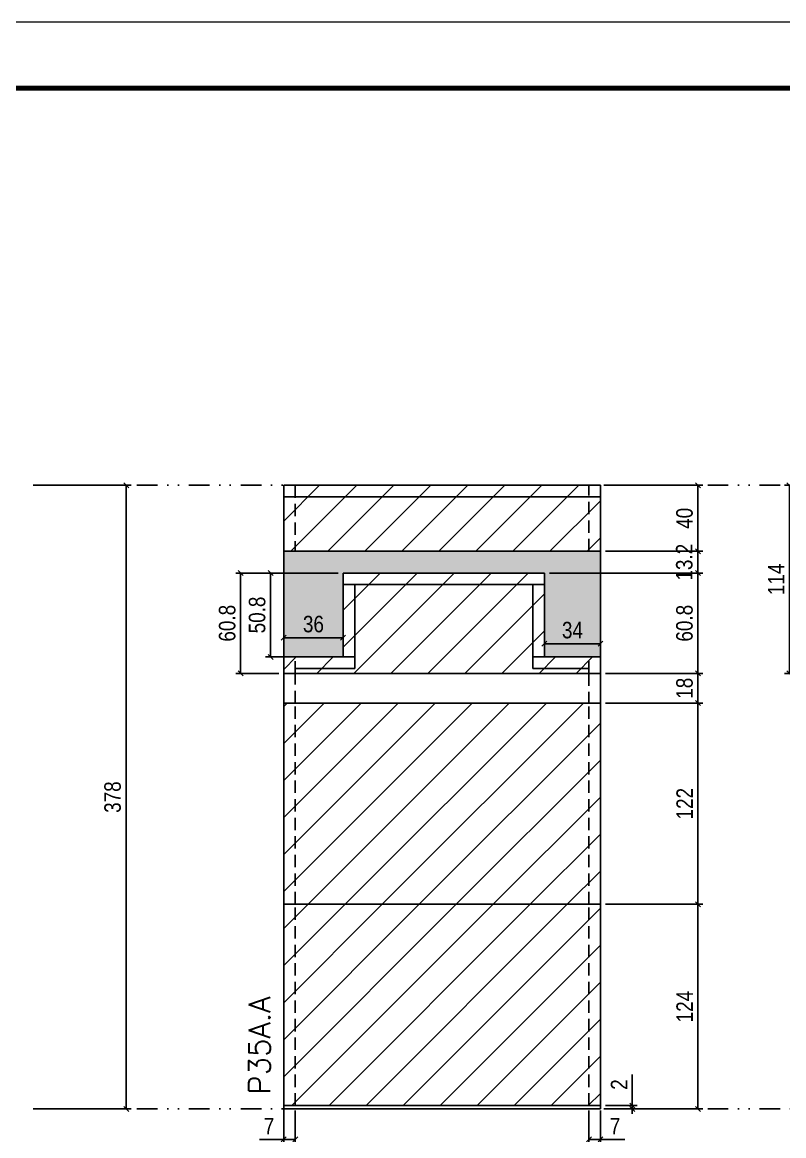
# Model space of a CAD drawing. Extents: x 2949 to 9203, y -16089 to 12527.
# Drawn here: x 3316 to 3778, y -7674 to -6999 of the extents above; entities that cross this region are included whole.
import ezdxf

# ---------------------------------------------------------------- set-up
doc = ezdxf.new("R2010")
doc.units = 0
for name, pattern in [('DASHED', [0.75, 0.5, -0.25]), ('DIVIDE2', [0.625, 0.25, -0.125, 0, -0.125, 0, -0.125]), ('HIDDEN', [0.375, 0.25, -0.125])]:
    doc.linetypes.add(name, pattern=pattern)
for name, color, linetype in [('COTA', 241, 'Continuous'), ('Nível', 160, 'Continuous'), ('Painéis', 200, 'Continuous'), ('Romaneio', 10, 'Continuous'), ('SARR_2.2x7', 40, 'Continuous'), ('Sarrafo de Pressão', 42, 'HIDDEN')]:
    doc.layers.add(name, color=color, linetype=linetype)
for name, color, linetype, lineweight in [('Folhas', 255, 'Continuous', 9), ('Hachura', 251, 'Continuous', 9), ('SARRAFO DE PRESSAO', 251, 'DASHED', 9), ('Texto Seção', 7, 'Continuous', 15)]:
    doc.layers.add(name, color=color, linetype=linetype, lineweight=lineweight)
doc.styles.add('COTA TECNICA', font='techl___.ttf', dxfattribs={"height": 10})
doc.styles.add('COTA TECNICA-50', font='techl___.ttf', dxfattribs={"height": 10})
doc.styles.add('REGUA-120', font='ROMANS.shx', dxfattribs={"height": 15})
doc.dimstyles.new('COTA PAINEL-50', dxfattribs={"dimtxt": 10, "dimasz": 3, "dimexe": 3, "dimexo": 3, "dimgap": 3, "dimtad": 1, "dimdec": 1, "dimzin": 12, "dimdsep": 46, "dimtxsty": 'COTA TECNICA-50', "dimblk1": 'OBLIQUE', "dimblk2": 'OBLIQUE', "dimsah": 1, "dimcen": 0.9, "dimclrd": 4, "dimclre": 4, "dimclrt": 240, "dimadec": 1, "dimazin": 3, "dimtfac": 1, "dimtdec": 1, "dimtmove": 0, "dimatfit": 3, "dimfxl": 1, "dimtolj": 1, "dimtzin": 12, "dimarcsym": 0})
doc.dimstyles.new('PAINEL', dxfattribs={"dimtxt": 10, "dimasz": 3, "dimexe": 3, "dimexo": 3, "dimgap": 3, "dimtad": 1, "dimdec": 1, "dimzin": 12, "dimdsep": 46, "dimtxsty": 'COTA TECNICA', "dimblk1": 'OBLIQUE', "dimblk2": 'OBLIQUE', "dimsah": 1, "dimcen": 0.9, "dimclrd": 4, "dimclre": 4, "dimclrt": 240, "dimadec": 1, "dimazin": 3, "dimtfac": 1, "dimtdec": 1, "dimtmove": 0, "dimatfit": 3, "dimfxl": 1, "dimtolj": 1, "dimtzin": 12, "dimarcsym": 0})

# ---------------------------------------------------------------- blocks, each defined once
blk = doc.blocks.new('9999999999')
at = {"layer": 'Folhas'}
blk.add_lwpolyline([(98138.98, 34190.21), (99623.98, 34190.21), (99623.98, 35240.21), (98138.98, 35240.21)], close=True, dxfattribs=at)
at = {"layer": 'Folhas', "color": 30, "const_width": 3}
blk.add_lwpolyline([(98213.98, 34230.21), (99583.98, 34230.21), (99583.98, 35200.21), (98213.98, 35200.21)], close=True, dxfattribs=at)
blk = doc.blocks.new('_Oblique')
at = {"color": 0, "linetype": 'ByBlock', "lineweight": -2}
blk.add_line((-0.5, -0.5), (0.5, 0.5), dxfattribs=at)
blk = doc.blocks.new('*D2102')
at = {"layer": 'COTA', "color": 4, "linetype": 'ByBlock', "lineweight": -2, "transparency": 16777216}
for p, q in [((3325.9, -7279.76), (3382.33, -7279.76)), ((3379.33, -7279.76), (3379.33, -7657.76)), ((3325.9, -7657.76), (3382.33, -7657.76))]:
    blk.add_line(p, q, dxfattribs=at)
at = {"layer": 'Defpoints', "color": 0, "linetype": 'ByBlock', "transparency": 16777216}
for p in [(3322.9, -7279.76), (3322.9, -7657.76), (3379.33, -7657.76)]:
    blk.add_point(p, dxfattribs=at)
at = {"layer": 'COTA', "color": 4, "linetype": 'ByBlock', "lineweight": -2, "transparency": 16777216, "xscale": 3, "yscale": 3, "zscale": 3}
for p, rotation in [((3379.33, -7279.76), 90), ((3379.33, -7657.76), 270)]:
    blk.add_blockref('_Oblique', p, dxfattribs=dict(at, rotation=rotation))
at = {"layer": 'COTA', "color": 240, "linetype": 'ByBlock', "transparency": 16777216, "insert": (3371.08, -7468.76), "char_height": 10, "attachment_point": 5, "rotation": 90, "style": 'COTA TECNICA'}
blk.add_mtext('\\A1;378', dxfattribs=at)
blk = doc.blocks.new('*D2079')
at = {"layer": 'COTA', "color": 4, "lineweight": -2, "transparency": 16777216}
for p, q in [((3474.77, -7658.76), (3474.77, -7712.93)), ((3666.77, -7658.76), (3666.77, -7712.93)), ((3666.77, -7709.93), (3474.77, -7709.93))]:
    blk.add_line(p, q, dxfattribs=at)
at = {"layer": 'Defpoints', "color": 0, "transparency": 16777216}
for p in [(3474.77, -7655.76), (3666.77, -7655.76), (3474.77, -7709.93)]:
    blk.add_point(p, dxfattribs=at)
at = {"layer": 'COTA', "color": 4, "lineweight": -2, "transparency": 16777216, "xscale": 3, "yscale": 3, "zscale": 3, "rotation": 180}
blk.add_blockref('_Oblique', (3474.77, -7709.93), dxfattribs=at)
at = {"layer": 'COTA', "color": 4, "lineweight": -2, "transparency": 16777216, "xscale": 3, "yscale": 3, "zscale": 3}
blk.add_blockref('_Oblique', (3666.77, -7709.93), dxfattribs=at)
at = {"layer": 'COTA', "color": 240, "transparency": 16777216, "insert": (3570.77, -7701.85), "char_height": 10, "attachment_point": 5, "style": 'COTA TECNICA'}
blk.add_mtext('\\A1;192', dxfattribs=at)
blk = doc.blocks.new('*D2080')
at = {"layer": 'COTA', "color": 4, "lineweight": -2, "transparency": 16777216}
for p, q in [((3474.77, -7660.76), (3474.77, -7679.27)), ((3481.77, -7658.76), (3481.77, -7679.27)), ((3474.77, -7676.27), (3460.04, -7676.27)), ((3481.77, -7676.27), (3474.77, -7676.27))]:
    blk.add_line(p, q, dxfattribs=at)
at = {"layer": 'Defpoints', "color": 0, "transparency": 16777216}
for p in [(3474.77, -7657.76), (3481.77, -7655.76), (3474.77, -7676.27)]:
    blk.add_point(p, dxfattribs=at)
at = {"layer": 'COTA', "color": 4, "lineweight": -2, "transparency": 16777216, "xscale": 3, "yscale": 3, "zscale": 3, "rotation": 180}
blk.add_blockref('_Oblique', (3474.77, -7676.27), dxfattribs=at)
at = {"layer": 'COTA', "color": 4, "lineweight": -2, "transparency": 16777216, "xscale": 3, "yscale": 3, "zscale": 3}
blk.add_blockref('_Oblique', (3481.77, -7676.27), dxfattribs=at)
at = {"layer": 'COTA', "color": 240, "transparency": 16777216, "insert": (3465.9, -7668.2), "char_height": 10, "attachment_point": 5, "style": 'COTA TECNICA-50'}
blk.add_mtext('\\A1;7', dxfattribs=at)
blk = doc.blocks.new('*D2081')
at = {"layer": 'COTA', "color": 4, "lineweight": -2, "transparency": 16777216}
for p, q in [((3659.77, -7658.76), (3659.77, -7679.27)), ((3666.77, -7660.76), (3666.77, -7679.27)), ((3659.77, -7676.27), (3666.77, -7676.27)), ((3666.77, -7676.27), (3681.5, -7676.27))]:
    blk.add_line(p, q, dxfattribs=at)
at = {"layer": 'Defpoints', "color": 0, "transparency": 16777216}
for p in [(3659.77, -7655.76), (3666.77, -7657.76), (3666.77, -7676.27)]:
    blk.add_point(p, dxfattribs=at)
at = {"layer": 'COTA', "color": 4, "lineweight": -2, "transparency": 16777216, "xscale": 3, "yscale": 3, "zscale": 3, "rotation": 180}
blk.add_blockref('_Oblique', (3659.77, -7676.27), dxfattribs=at)
at = {"layer": 'COTA', "color": 4, "lineweight": -2, "transparency": 16777216, "xscale": 3, "yscale": 3, "zscale": 3}
blk.add_blockref('_Oblique', (3666.77, -7676.27), dxfattribs=at)
at = {"layer": 'COTA', "color": 240, "transparency": 16777216, "insert": (3675.63, -7668.2), "char_height": 10, "attachment_point": 5, "style": 'COTA TECNICA-50'}
blk.add_mtext('\\A1;7', dxfattribs=at)
blk = doc.blocks.new('*D2082')
at = {"layer": 'Defpoints', "color": 0, "linetype": 'ByBlock', "transparency": 16777216}
for p in [(3666.77, -7533.76), (3725.82, -7533.76), (3666.77, -7657.76)]:
    blk.add_point(p, dxfattribs=at)
at = {"layer": 'Romaneio', "color": 4, "linetype": 'ByBlock', "lineweight": -2, "transparency": 16777216}
for p, q in [((3669.77, -7533.76), (3728.82, -7533.76)), ((3725.82, -7657.76), (3725.82, -7533.76)), ((3669.77, -7657.76), (3728.82, -7657.76))]:
    blk.add_line(p, q, dxfattribs=at)
at = {"layer": 'Romaneio', "color": 4, "linetype": 'ByBlock', "lineweight": -2, "transparency": 16777216, "xscale": 3, "yscale": 3, "zscale": 3}
for p, rotation in [((3725.82, -7533.76), 90), ((3725.82, -7657.76), 270)]:
    blk.add_blockref('_Oblique', p, dxfattribs=dict(at, rotation=rotation))
at = {"layer": 'Romaneio', "color": 240, "linetype": 'ByBlock', "transparency": 16777216, "insert": (3717.75, -7595.76), "char_height": 10, "attachment_point": 5, "rotation": 90, "style": 'COTA TECNICA'}
blk.add_mtext('\\A1;124', dxfattribs=at)
blk = doc.blocks.new('*D2083')
at = {"layer": 'COTA', "color": 4, "lineweight": -2, "transparency": 16777216}
for p, q in [((3686.03, -7655.76), (3686.03, -7636.96)), ((3669.77, -7655.76), (3689.03, -7655.76)), ((3669.77, -7657.76), (3689.03, -7657.76)), ((3686.03, -7657.76), (3686.03, -7655.76)), ((3686.03, -7657.76), (3686.03, -7660.76))]:
    blk.add_line(p, q, dxfattribs=at)
at = {"layer": 'Defpoints', "color": 0, "transparency": 16777216}
for p in [(3666.77, -7655.76), (3666.77, -7657.76), (3686.03, -7657.76)]:
    blk.add_point(p, dxfattribs=at)
at = {"layer": 'COTA', "color": 4, "lineweight": -2, "transparency": 16777216, "xscale": 3, "yscale": 3, "zscale": 3}
for p, rotation in [((3686.03, -7655.76), 270), ((3686.03, -7657.76), 90)]:
    blk.add_blockref('_Oblique', p, dxfattribs=dict(at, rotation=rotation))
at = {"layer": 'COTA', "color": 240, "transparency": 16777216, "insert": (3678.03, -7643.01), "char_height": 10, "attachment_point": 5, "rotation": 90, "style": 'COTA TECNICA-50'}
blk.add_mtext('\\A1;2', dxfattribs=at)
blk = doc.blocks.new('*D2103')
at = {"layer": 'COTA', "color": 4, "linetype": 'ByBlock', "lineweight": -2, "transparency": 16777216}
for p, q in [((3669.77, -7411.76), (3728.82, -7411.76)), ((3725.82, -7533.76), (3725.82, -7411.76)), ((3669.77, -7533.76), (3728.82, -7533.76))]:
    blk.add_line(p, q, dxfattribs=at)
at = {"layer": 'Defpoints', "color": 0, "linetype": 'ByBlock', "transparency": 16777216}
for p in [(3666.77, -7411.76), (3725.82, -7411.76), (3666.77, -7533.76)]:
    blk.add_point(p, dxfattribs=at)
at = {"layer": 'COTA', "color": 4, "linetype": 'ByBlock', "lineweight": -2, "transparency": 16777216, "xscale": 3, "yscale": 3, "zscale": 3}
for p, rotation in [((3725.82, -7411.76), 90), ((3725.82, -7533.76), 270)]:
    blk.add_blockref('_Oblique', p, dxfattribs=dict(at, rotation=rotation))
at = {"layer": 'COTA', "color": 240, "linetype": 'ByBlock', "transparency": 16777216, "insert": (3717.76, -7472.76), "char_height": 10, "attachment_point": 5, "rotation": 90, "style": 'COTA TECNICA'}
blk.add_mtext('\\A1;122', dxfattribs=at)
blk = doc.blocks.new('*D2118')
at = {"layer": 'COTA', "color": 4, "lineweight": -2, "transparency": 16777216}
for p, q in [((3635.77, -7332.96), (3728.82, -7332.96)), ((3725.82, -7393.76), (3725.82, -7332.96)), ((3669.77, -7393.76), (3728.82, -7393.76))]:
    blk.add_line(p, q, dxfattribs=at)
at = {"layer": 'Defpoints', "color": 0, "transparency": 16777216}
for p in [(3632.77, -7332.96), (3725.82, -7332.96), (3666.77, -7393.76)]:
    blk.add_point(p, dxfattribs=at)
at = {"layer": 'COTA', "color": 4, "lineweight": -2, "transparency": 16777216, "xscale": 3, "yscale": 3, "zscale": 3}
for p, rotation in [((3725.82, -7332.96), 90), ((3725.82, -7393.76), 270)]:
    blk.add_blockref('_Oblique', p, dxfattribs=dict(at, rotation=rotation))
at = {"layer": 'COTA', "color": 240, "transparency": 16777216, "insert": (3717.7, -7363.36), "char_height": 10, "attachment_point": 5, "rotation": 90, "style": 'COTA TECNICA'}
blk.add_mtext('\\A1;60.8', dxfattribs=at)
blk = doc.blocks.new('*D2538')
at = {"layer": 'COTA', "color": 4, "lineweight": -2, "transparency": 16777216}
for p, q in [((3474.77, -7380.76), (3474.77, -7369.15)), ((3510.77, -7380.76), (3510.77, -7369.15)), ((3474.77, -7372.15), (3510.77, -7372.15))]:
    blk.add_line(p, q, dxfattribs=at)
at = {"layer": 'Defpoints', "color": 0, "transparency": 16777216}
for p in [(3510.77, -7372.15), (3474.77, -7383.76), (3510.77, -7383.76)]:
    blk.add_point(p, dxfattribs=at)
at = {"layer": 'COTA', "color": 4, "lineweight": -2, "transparency": 16777216, "xscale": 3, "yscale": 3, "zscale": 3, "rotation": 180}
blk.add_blockref('_Oblique', (3474.77, -7372.15), dxfattribs=at)
at = {"layer": 'COTA', "color": 4, "lineweight": -2, "transparency": 16777216, "xscale": 3, "yscale": 3, "zscale": 3}
blk.add_blockref('_Oblique', (3510.77, -7372.15), dxfattribs=at)
at = {"layer": 'COTA', "color": 240, "transparency": 16777216, "insert": (3492.77, -7363.93), "char_height": 10, "attachment_point": 5, "style": 'COTA TECNICA-50'}
blk.add_mtext('\\A1;36', dxfattribs=at)
blk = doc.blocks.new('*D2539')
at = {"layer": 'COTA', "color": 4, "lineweight": -2, "transparency": 16777216}
for p, q in [((3632.77, -7380.76), (3632.77, -7372.8)), ((3632.77, -7375.8), (3666.77, -7375.8)), ((3666.77, -7380.76), (3666.77, -7372.8))]:
    blk.add_line(p, q, dxfattribs=at)
at = {"layer": 'Defpoints', "color": 0, "transparency": 16777216}
for p in [(3666.77, -7375.8), (3632.77, -7383.76), (3666.77, -7383.76)]:
    blk.add_point(p, dxfattribs=at)
at = {"layer": 'COTA', "color": 4, "lineweight": -2, "transparency": 16777216, "xscale": 3, "yscale": 3, "zscale": 3, "rotation": 180}
blk.add_blockref('_Oblique', (3632.77, -7375.8), dxfattribs=at)
at = {"layer": 'COTA', "color": 4, "lineweight": -2, "transparency": 16777216, "xscale": 3, "yscale": 3, "zscale": 3}
blk.add_blockref('_Oblique', (3666.77, -7375.8), dxfattribs=at)
at = {"layer": 'COTA', "color": 240, "transparency": 16777216, "insert": (3649.77, -7367.58), "char_height": 10, "attachment_point": 5, "style": 'COTA TECNICA-50'}
blk.add_mtext('\\A1;34', dxfattribs=at)
blk = doc.blocks.new('*D2540')
at = {"layer": 'COTA', "color": 4, "lineweight": -2, "transparency": 16777216}
for p, q in [((3855.66, -7279.76), (3778.31, -7279.76)), ((3781.31, -7279.76), (3781.31, -7393.76)), ((3821.66, -7393.76), (3778.31, -7393.76))]:
    blk.add_line(p, q, dxfattribs=at)
at = {"layer": 'Defpoints', "color": 0, "transparency": 16777216}
for p in [(3858.66, -7279.76), (3781.31, -7393.76), (3824.66, -7393.76)]:
    blk.add_point(p, dxfattribs=at)
at = {"layer": 'COTA', "color": 4, "lineweight": -2, "transparency": 16777216, "xscale": 3, "yscale": 3, "zscale": 3}
for p, rotation in [((3781.31, -7279.76), 90), ((3781.31, -7393.76), 270)]:
    blk.add_blockref('_Oblique', p, dxfattribs=dict(at, rotation=rotation))
at = {"layer": 'COTA', "color": 240, "transparency": 16777216, "insert": (3773.24, -7336.76), "char_height": 10, "attachment_point": 5, "rotation": 90, "style": 'COTA TECNICA-50'}
blk.add_mtext('\\A1;114', dxfattribs=at)
blk = doc.blocks.new('*D2543')
at = {"layer": 'COTA', "color": 4, "lineweight": -2, "transparency": 16777216}
for p, q in [((3669.77, -7279.76), (3728.82, -7279.76)), ((3725.82, -7279.76), (3725.82, -7319.76)), ((3669.77, -7319.76), (3728.82, -7319.76))]:
    blk.add_line(p, q, dxfattribs=at)
at = {"layer": 'Defpoints', "color": 0, "transparency": 16777216}
for p in [(3666.77, -7279.76), (3666.77, -7319.76), (3725.82, -7319.76)]:
    blk.add_point(p, dxfattribs=at)
at = {"layer": 'COTA', "color": 4, "lineweight": -2, "transparency": 16777216, "xscale": 3, "yscale": 3, "zscale": 3}
for p, rotation in [((3725.82, -7279.76), 90), ((3725.82, -7319.76), 270)]:
    blk.add_blockref('_Oblique', p, dxfattribs=dict(at, rotation=rotation))
at = {"layer": 'COTA', "color": 240, "transparency": 16777216, "insert": (3717.72, -7299.76), "char_height": 10, "attachment_point": 5, "rotation": 90, "style": 'COTA TECNICA-50'}
blk.add_mtext('\\A1;40', dxfattribs=at)
blk = doc.blocks.new('*D2544')
at = {"layer": 'COTA', "color": 4, "lineweight": -2, "transparency": 16777216}
for p, q in [((3669.77, -7319.76), (3728.82, -7319.76)), ((3725.82, -7332.96), (3725.82, -7319.76)), ((3635.77, -7332.96), (3728.82, -7332.96))]:
    blk.add_line(p, q, dxfattribs=at)
at = {"layer": 'Defpoints', "color": 0, "transparency": 16777216}
for p in [(3666.77, -7319.76), (3725.82, -7319.76), (3632.77, -7332.96)]:
    blk.add_point(p, dxfattribs=at)
at = {"layer": 'COTA', "color": 4, "lineweight": -2, "transparency": 16777216, "xscale": 3, "yscale": 3, "zscale": 3}
for p, rotation in [((3725.82, -7319.76), 90), ((3725.82, -7332.96), 270)]:
    blk.add_blockref('_Oblique', p, dxfattribs=dict(at, rotation=rotation))
at = {"layer": 'COTA', "color": 240, "transparency": 16777216, "insert": (3717.6, -7326.36), "char_height": 10, "attachment_point": 5, "rotation": 90, "style": 'COTA TECNICA-50'}
blk.add_mtext('\\A1;13.2', dxfattribs=at)
blk = doc.blocks.new('*D2545')
at = {"layer": 'COTA', "color": 4, "lineweight": -2, "transparency": 16777216}
for p, q in [((3507.77, -7332.96), (3445.64, -7332.96)), ((3448.64, -7332.96), (3448.64, -7393.76)), ((3471.77, -7393.76), (3445.64, -7393.76))]:
    blk.add_line(p, q, dxfattribs=at)
at = {"layer": 'Defpoints', "color": 0, "transparency": 16777216}
for p in [(3510.77, -7332.96), (3448.64, -7393.76), (3474.77, -7393.76)]:
    blk.add_point(p, dxfattribs=at)
at = {"layer": 'COTA', "color": 4, "lineweight": -2, "transparency": 16777216, "xscale": 3, "yscale": 3, "zscale": 3}
for p, rotation in [((3448.64, -7332.96), 90), ((3448.64, -7393.76), 270)]:
    blk.add_blockref('_Oblique', p, dxfattribs=dict(at, rotation=rotation))
at = {"layer": 'COTA', "color": 240, "transparency": 16777216, "insert": (3440.52, -7363.36), "char_height": 10, "attachment_point": 5, "rotation": 90, "style": 'COTA TECNICA-50'}
blk.add_mtext('\\A1;60.8', dxfattribs=at)
blk = doc.blocks.new('*D2546')
at = {"layer": 'COTA', "color": 4, "lineweight": -2, "transparency": 16777216}
for p, q in [((3507.77, -7332.96), (3463.8, -7332.96)), ((3466.8, -7332.96), (3466.8, -7383.76)), ((3507.77, -7383.76), (3463.8, -7383.76))]:
    blk.add_line(p, q, dxfattribs=at)
at = {"layer": 'Defpoints', "color": 0, "transparency": 16777216}
for p in [(3510.77, -7332.96), (3466.8, -7383.76), (3510.77, -7383.76)]:
    blk.add_point(p, dxfattribs=at)
at = {"layer": 'COTA', "color": 4, "lineweight": -2, "transparency": 16777216, "xscale": 3, "yscale": 3, "zscale": 3}
for p, rotation in [((3466.8, -7332.96), 90), ((3466.8, -7383.76), 270)]:
    blk.add_blockref('_Oblique', p, dxfattribs=dict(at, rotation=rotation))
at = {"layer": 'COTA', "color": 240, "transparency": 16777216, "insert": (3458.67, -7358.36), "char_height": 10, "attachment_point": 5, "rotation": 90, "style": 'COTA TECNICA-50'}
blk.add_mtext('\\A1;50.8', dxfattribs=at)
blk = doc.blocks.new('*D2870')
at = {"layer": 'COTA', "color": 4, "lineweight": -2, "transparency": 16777216}
for p, q in [((3669.77, -7393.76), (3728.82, -7393.76)), ((3725.82, -7411.76), (3725.82, -7393.76)), ((3669.77, -7411.76), (3728.82, -7411.76))]:
    blk.add_line(p, q, dxfattribs=at)
at = {"layer": 'Defpoints', "color": 0, "transparency": 16777216}
for p in [(3666.77, -7393.76), (3725.82, -7393.76), (3666.77, -7411.76)]:
    blk.add_point(p, dxfattribs=at)
at = {"layer": 'COTA', "color": 4, "lineweight": -2, "transparency": 16777216, "xscale": 3, "yscale": 3, "zscale": 3}
for p, rotation in [((3725.82, -7393.76), 90), ((3725.82, -7411.76), 270)]:
    blk.add_blockref('_Oblique', p, dxfattribs=dict(at, rotation=rotation))
at = {"layer": 'COTA', "color": 240, "transparency": 16777216, "insert": (3717.73, -7402.76), "char_height": 10, "attachment_point": 5, "rotation": 90, "style": 'COTA TECNICA-50'}
blk.add_mtext('\\A1;18', dxfattribs=at)

msp = doc.modelspace()

# ---------------------------------------------------------------- hatches: boundary and pattern name
at = {"layer": 'COTA', "linetype": 'ByBlock'}
h = msp.add_hatch(dxfattribs=at)
h.set_pattern_fill('AR-CONC', color=256, scale=0.03)
h.set_pattern_definition([(50, (0, 3463.7253), (5.46554, -0.4781726), [0.5715, -6.2865]), (355, (0, 3463.7253), (-1.0573026, 5.7317054), [0.4572, -5.0292175]), (100.451445, (0.4555, 3463.6855), (4.4082374, 5.2535326), [0.4857003, -5.3427073]), (46.1842, (0, 3465.249), (8.1323712, -1.26127), [0.85725, -9.42975]), (96.63556, (0.678, 3465.144), (7.122124, 7.422784), [0.7285507, -8.014068]), (351.18415, (0, 3465.249), (7.122124, 7.422784), [0.685799, -7.543792]), (21, (0.762, 3464.8683), (4.5484317, -3.067956), [0.5715, -6.2865]), (326, (0.762, 3464.8683), (1.8540609, 5.525639), [0.4572, -5.0292]), (71.451445, (1.141, 3464.6127), (6.4024926, 2.457683), [0.4857003, -5.342698]), (37.5, (0, 3463.7253), (0.0926581, 2.53665117), [0, -4.96824, 0, -5.1054, 0, -5.04825]), (7.5, (0, 3463.7253), (2.0045899, 3.00541724), [0, -2.91084, 0, -4.85394, 0, -1.92405]), (327.5, (-1.6993, 3463.7253), (4.06771786, -0.17186232), [0, -1.905, 0, -5.9436, 0, -7.8867]), (317.5, (-2.4613, 3463.7253), (4.4438754, 0.7627947), [0, -2.4765, 0, -3.94716, 0, -5.6007])])
h.paths.add_polyline_path([(3666.77, -7319.76), (3474.77, -7319.76), (3474.77, -7383.76), (3510.77, -7383.76), (3510.77, -7332.96), (3632.77, -7332.96), (3632.77, -7383.76), (3666.77, -7383.76)])
at = {"layer": 'Hachura', "linetype": 'ByBlock'}
h = msp.add_hatch(dxfattribs=at)
h.set_pattern_fill('ANSI31', color=256, scale=5)
h.paths.add_polyline_path([(3666.77, -7279.76), (3474.77, -7279.76), (3474.77, -7319.76), (3666.77, -7319.76)])
h = msp.add_hatch(dxfattribs=at)
h.set_pattern_fill('ANSI31', color=256, scale=5)
h.paths.add_polyline_path([(3632.77, -7332.96), (3510.77, -7332.96), (3510.77, -7383.76), (3474.77, -7383.76), (3474.77, -7393.76), (3666.77, -7393.76), (3666.77, -7383.76), (3632.77, -7383.76)])
h = msp.add_hatch(dxfattribs=at)
h.set_pattern_fill('ANSI31', color=256, scale=5)
h.paths.add_polyline_path([(3666.77, -7411.76), (3474.77, -7411.76), (3474.77, -7533.76), (3666.77, -7533.76)])
h = msp.add_hatch(dxfattribs=at)
h.set_pattern_fill('ANSI31', color=256, scale=5)
h.paths.add_polyline_path([(3666.77, -7533.76), (3474.77, -7533.76), (3474.77, -7655.76), (3666.77, -7655.76)])

# ---------------------------------------------------------------- linework, layer by layer
at = {"layer": 'COTA', "linetype": 'ByBlock'}
for p, q in [((3474.77, -7383.76), (3474.77, -7319.76)), ((3666.77, -7383.76), (3666.77, -7319.76))]:
    msp.add_line(p, q, dxfattribs=at)
at = {"layer": 'Nível', "color": 4, "linetype": 'DIVIDE2', "ltscale": 50}
for p, q in [((3322.9, -7279.76), (4394.03, -7279.76)), ((3322.9, -7657.76), (4394.03, -7657.76))]:
    msp.add_line(p, q, dxfattribs=at)
at = {"layer": 'Painéis'}
for p, q in [((3666.77, -7279.76), (3474.77, -7279.76)), ((3474.77, -7279.76), (3474.77, -7319.76)), ((3666.77, -7319.76), (3666.77, -7279.76)), ((3474.77, -7319.76), (3666.77, -7319.76)), ((3510.77, -7383.76), (3510.77, -7332.96)), ((3510.77, -7332.96), (3632.77, -7332.96)), ((3632.77, -7383.76), (3632.77, -7332.96)), ((3474.77, -7393.76), (3474.77, -7383.76)), ((3474.77, -7383.76), (3510.77, -7383.76)), ((3632.77, -7383.76), (3666.77, -7383.76)), ((3666.77, -7411.76), (3666.77, -7383.76)), ((3474.77, -7393.76), (3474.77, -7411.76)), ((3474.77, -7655.76), (3474.77, -7411.76)), ((3474.77, -7658.67), (3474.77, -7655.76))]:
    msp.add_line(p, q, dxfattribs=at)
at = {"layer": 'Painéis', "linetype": 'ByBlock'}
for p, q in [((3666.77, -7393.76), (3474.77, -7393.76)), ((3666.77, -7411.76), (3474.77, -7411.76)), ((3666.77, -7411.76), (3474.77, -7411.76)), ((3666.77, -7411.76), (3666.77, -7657.76)), ((3666.77, -7533.76), (3474.77, -7533.76)), ((3666.77, -7655.76), (3474.77, -7655.76)), ((3666.77, -7657.76), (3474.77, -7657.76))]:
    msp.add_line(p, q, dxfattribs=at)
at = {"layer": 'SARR_2.2x7'}
for p, q in [((3666.77, -7286.76), (3474.77, -7286.76)), ((3510.77, -7339.96), (3632.77, -7339.96)), ((3517.77, -7383.76), (3517.77, -7339.96)), ((3625.77, -7383.76), (3625.77, -7339.96)), ((3510.77, -7383.76), (3517.77, -7383.76)), ((3517.77, -7390.76), (3517.77, -7383.76)), ((3625.77, -7390.76), (3625.77, -7383.76)), ((3632.77, -7383.76), (3625.77, -7383.76)), ((3481.77, -7390.76), (3517.77, -7390.76)), ((3625.77, -7390.76), (3659.77, -7390.76))]:
    msp.add_line(p, q, dxfattribs=at)
at = {"layer": 'Sarrafo de Pressão', "ltscale": 30}
for p, q in [((3481.77, -7279.76), (3481.77, -7319.76)), ((3659.77, -7319.76), (3659.77, -7279.76)), ((3481.77, -7393.76), (3481.77, -7383.76)), ((3659.77, -7393.76), (3659.77, -7383.76)), ((3481.77, -7411.76), (3481.77, -7393.76)), ((3659.77, -7393.76), (3659.77, -7411.76)), ((3481.77, -7533.76), (3481.77, -7411.76)), ((3659.77, -7533.76), (3659.77, -7411.76)), ((3481.77, -7655.76), (3481.77, -7533.76)), ((3659.77, -7655.76), (3659.77, -7533.76))]:
    msp.add_line(p, q, dxfattribs=at)

# ---------------------------------------------------------------- block references
at = {"layer": 'SARRAFO DE PRESSAO', "color": 6, "linetype": 'ByBlock'}
msp.add_blockref('9999999999', (-95189.94, -42239.25), dxfattribs=at)

# ---------------------------------------------------------------- texts
at = {"layer": 'Texto Seção', "style": 'REGUA-120'}
msp.add_text('P35A.A', height=13, rotation=90, dxfattribs=at).set_placement((3466.55, -7649.12))

# ---------------------------------------------------------------- dimensions: what is measured, and where the dimension line sits
at = {"layer": 'COTA', "linetype": 'ByBlock'}
for base, p1, p2, picture, middle in [((3379.33, -7657.76), (3322.9, -7279.76), (3322.9, -7657.76), '*D2102', (3371.08, -7468.76)), ((3725.82, -7411.76), (3666.77, -7533.76), (3666.77, -7411.76), '*D2103', (3717.76, -7472.76))]:
    dim = msp.add_linear_dim(base=base, p1=p1, p2=p2, angle=90, dimstyle='PAINEL', dxfattribs=at)
    dim.commit()
    dim.dimension.update_dxf_attribs({"geometry": picture, "text_midpoint": middle})
at = {"layer": 'COTA'}
for base, p1, p2, angle, dimstyle, picture, middle in [((3725.82, -7319.76), (3666.77, -7279.76), (3666.77, -7319.76), 90, 'COTA PAINEL-50', '*D2543', (3717.72, -7299.76)), ((3781.31, -7393.76), (3858.66, -7279.76), (3824.66, -7393.76), 90, 'COTA PAINEL-50', '*D2540', (3773.24, -7336.76)), ((3448.64, -7393.76), (3510.77, -7332.96), (3474.77, -7393.76), 90, 'COTA PAINEL-50', '*D2545', (3440.52, -7363.36)), ((3466.8, -7383.76), (3510.77, -7332.96), (3510.77, -7383.76), 90, 'COTA PAINEL-50', '*D2546', (3458.67, -7358.36)), ((3725.82, -7332.96), (3666.77, -7393.76), (3632.77, -7332.96), 90, 'PAINEL', '*D2118', (3717.7, -7363.36)), ((3725.82, -7393.76), (3666.77, -7411.76), (3666.77, -7393.76), 90, 'COTA PAINEL-50', '*D2870', (3717.73, -7402.76)), ((3474.77, -7676.27), (3481.77, -7655.76), (3474.77, -7657.76), 180, 'COTA PAINEL-50', '*D2080', (3465.9, -7668.2))]:
    dim = msp.add_linear_dim(base=base, p1=p1, p2=p2, angle=angle, dimstyle=dimstyle, dxfattribs=at)
    dim.commit()
    dim.dimension.update_dxf_attribs({"geometry": picture, "text_midpoint": middle})
for base, p1, p2, picture, middle in [((3725.82, -7319.76), (3632.77, -7332.96), (3666.77, -7319.76), '*D2544', (3725.82, -7326.36)), ((3686.03, -7657.76), (3666.77, -7655.76), (3666.77, -7657.76), '*D2083', (3686.03, -7643.01))]:
    dim = msp.add_linear_dim(base=base, p1=p1, p2=p2, angle=90, dimstyle='COTA PAINEL-50', dxfattribs=at)
    dim.commit()
    dim.dimension.update_dxf_attribs({"geometry": picture, "text_midpoint": middle, "dimtype": 160})
for base, p1, p2, picture, middle in [((3510.77, -7372.15), (3474.77, -7383.76), (3510.77, -7383.76), '*D2538', (3492.77, -7363.93)), ((3666.77, -7375.8), (3632.77, -7383.76), (3666.77, -7383.76), '*D2539', (3649.77, -7367.58)), ((3666.77, -7676.27), (3659.77, -7655.76), (3666.77, -7657.76), '*D2081', (3675.63, -7668.2))]:
    dim = msp.add_linear_dim(base=base, p1=p1, p2=p2, dimstyle='COTA PAINEL-50', dxfattribs=at)
    dim.commit()
    dim.dimension.update_dxf_attribs({"geometry": picture, "text_midpoint": middle})
dim = msp.add_linear_dim(base=(3474.77, -7709.93), p1=(3666.77, -7655.76), p2=(3474.77, -7655.76), angle=180, dimstyle='PAINEL', override={"dimarcsym": 2}, dxfattribs=at)
dim.commit()
dim.dimension.update_dxf_attribs({"geometry": '*D2079', "text_midpoint": (3570.77, -7701.85)})
at = {"layer": 'Romaneio', "linetype": 'ByBlock'}
dim = msp.add_aligned_dim(p1=(3666.77, -7657.76), p2=(3666.77, -7533.76), distance=-59.05, dimstyle='PAINEL', dxfattribs=at)
dim.commit()
dim.dimension.update_dxf_attribs({"geometry": '*D2082', "text_midpoint": (3717.75, -7595.76)})

doc.saveas('drawing.dxf')
